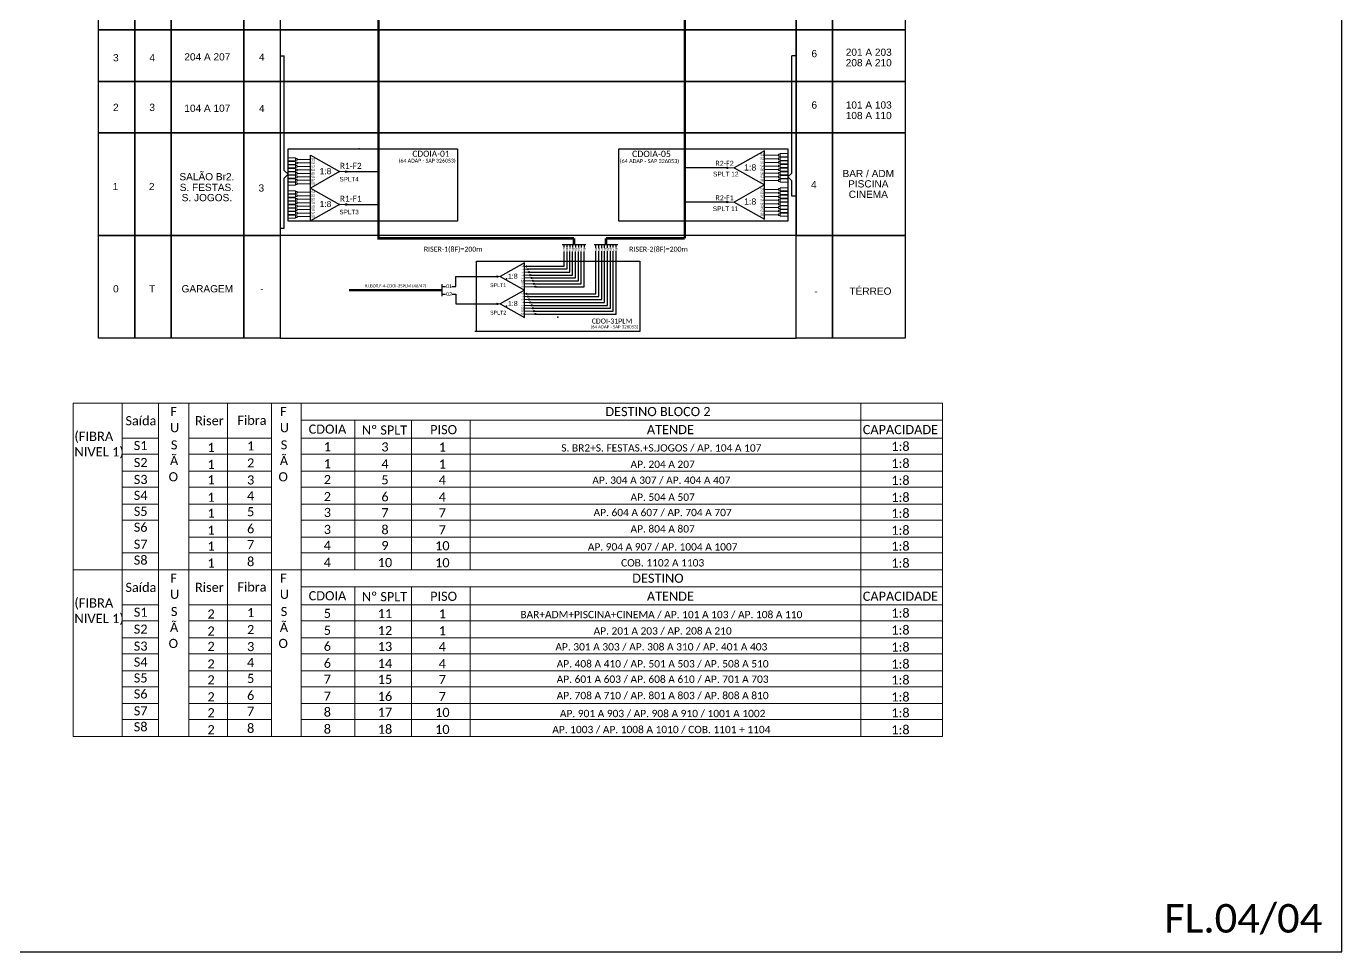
# Model space of a CAD drawing. Header units: inches. Extents: x 12732 to 16384, y 8731 to 9325.
# Drawn here: x 15964.7 to 16384, y 8730.9 to 9025.8 of the extents above; entities that cross this region are included whole.
import ezdxf
from ezdxf.enums import TextEntityAlignment as Align

# ---------------------------------------------------------------- set-up
doc = ezdxf.new("R2010")
doc.units = ezdxf.units.IN
doc.header["$MEASUREMENT"] = 0
doc.layers.add('(Notas)', color=7, linetype='Continuous', lineweight=0)
doc.styles.add('ARIAL', font='arial.ttf')
doc.styles.add('WMF-Calibri0', font='calibri.ttf')

# ---------------------------------------------------------------- blocks, each defined once
blk = doc.blocks.new('SPLITTER_')
blk.add_point((0, 0))
at = {"style": 'ARIAL', "flags": 4}
blk.add_attdef('SPLT', (0, -3.26), '', height=1.5, dxfattribs=at)
blk = doc.blocks.new('A$C415C251F')
at = {"color": 3}
blk.add_point((0, 0), dxfattribs=at)
blk = doc.blocks.new('LEG_CDOIA8_C-SPLT_ESQ')
at = {"color": 3, "extrusion": (0, 0, -1), "xscale": -1, "zscale": -1}
blk.add_blockref('A$C415C251F', (0, 0), dxfattribs=at)
at = {"color": 1, "style": 'WMF-Calibri0', "flags": 4}
blk.add_attdef('MODELO', text='', height=1.5, dxfattribs=at).set_placement((22.54, -4.54), align=Align.CENTER)
blk.add_attdef('CDO', (21.44, -2.61), '', height=2, dxfattribs=at)
at = {"style": 'ARIAL', "flags": 4}
blk.add_attdef('SPLITAGEM', text='', height=1.5, dxfattribs=at).set_placement((18.61, -12.59), align=Align.CENTER)
blk = doc.blocks.new('SPLT_1-8_SC-APC_ESQ')
at = {"color": 3, "lineweight": 0}
for points in [[(2.41, -3.02), (0, -3.02)], [(2.41, -4), (0, -4)], [(2.41, -4.17), (0, -4.17)], [(2.41, -3.02), (2.41, -4)], [(2.41, -4.17), (2.41, -5.16)], [(2.99, -3.51), (7.37, -3.51)], [(2.41, -5.16), (0, -5.16)], [(2.41, -5.32), (0, -5.32)], [(2.41, -6.31), (0, -6.31)], [(2.41, -6.48), (0, -6.48)], [(2.41, -7.46), (0, -7.46)], [(2.41, -7.63), (0, -7.63)], [(2.41, -8.62), (0, -8.62)], [(2.41, -5.32), (2.41, -6.31)], [(2.41, -6.48), (2.41, -7.46)], [(2.41, -7.63), (2.41, -8.62)], [(7.37, -4.66), (2.99, -4.66)], [(7.37, -5.82), (2.99, -5.82)], [(7.37, -6.97), (2.99, -6.97)], [(7.37, -8.12), (2.99, -8.12)], [(2.41, -8.78), (0, -8.78)], [(2.41, -9.77), (0, -9.77)], [(2.41, -9.94), (0, -9.94)], [(2.41, -10.92), (0, -10.92)], [(2.41, -11.09), (0, -11.09)], [(2.41, -12.08), (0, -12.08)], [(2.41, -8.78), (2.41, -9.77)], [(2.41, -9.94), (2.41, -10.92)], [(2.41, -11.09), (2.41, -12.08)], [(7.37, -9.28), (2.99, -9.28)], [(7.37, -10.43), (2.99, -10.43)], [(7.37, -11.58), (2.99, -11.58)]]:
    blk.add_lwpolyline(points, dxfattribs=at)
for points in [[(2.99, -3.22), (2.41, -3.22), (2.41, -3.8), (2.99, -3.8)], [(2.99, -4.38), (2.41, -4.38), (2.41, -4.95), (2.99, -4.95)], [(2.99, -5.53), (2.41, -5.53), (2.41, -6.1), (2.99, -6.1)], [(2.99, -6.68), (2.41, -6.68), (2.41, -7.26), (2.99, -7.26)], [(2.99, -7.84), (2.41, -7.84), (2.41, -8.41), (2.99, -8.41)], [(2.99, -8.99), (2.41, -8.99), (2.41, -9.56), (2.99, -9.56)], [(2.99, -10.14), (2.41, -10.14), (2.41, -10.72), (2.99, -10.72)], [(2.99, -11.3), (2.41, -11.3), (2.41, -11.87), (2.99, -11.87)]]:
    blk.add_lwpolyline(points, close=True, dxfattribs=at)
at = {"color": 1}
blk.add_lwpolyline([(7.37, -2.1), (17.04, -7.55), (7.37, -13), (7.37, -2.1)], dxfattribs=at)
at = {"color": 1, "lineweight": 0}
blk.add_lwpolyline([(17.04, -7.55), (19.26, -7.55)], dxfattribs=at)
at = {"color": 1, "style": 'ARIAL'}
for s, height, p in [('S2', 0.75, (7.56, -4.97)), ('S1', 0.75, (7.7, -3.78)), ('S5', 0.75, (7.55, -8.57)), ('S3', 0.75, (7.55, -6.18)), ('S4', 0.75, (7.55, -7.36)), ('1:8', 2, (10.45, -8.4)), ('S6', 0.75, (7.55, -9.69)), ('S7', 0.75, (7.55, -10.78)), ('S8', 0.75, (7.55, -11.9))]:
    blk.add_text(s, height=height, dxfattribs=at).set_placement(p)
blk = doc.blocks.new('SPLT_1-8_SC-APC')
at = {"color": 1}
blk.add_lwpolyline([(-7.37, -2.1), (-17.04, -7.55), (-7.37, -13), (-7.37, -2.1)], dxfattribs=at)
at = {"color": 3, "lineweight": 0}
for points in [[(-2.99, -3.51), (-7.37, -3.51)], [(-2.41, -3.02), (-2.41, -4)], [(-2.41, -3.02), (0, -3.02)], [(-2.41, -4), (0, -4)], [(-2.41, -4.17), (-2.41, -5.16)], [(-2.41, -4.17), (0, -4.17)], [(-7.37, -4.66), (-2.99, -4.66)], [(-7.37, -5.82), (-2.99, -5.82)], [(-7.37, -6.97), (-2.99, -6.97)], [(-7.37, -8.12), (-2.99, -8.12)], [(-2.41, -5.16), (0, -5.16)], [(-2.41, -5.32), (-2.41, -6.31)], [(-2.41, -5.32), (0, -5.32)], [(-2.41, -6.31), (0, -6.31)], [(-2.41, -6.48), (-2.41, -7.46)], [(-2.41, -6.48), (0, -6.48)], [(-2.41, -7.46), (0, -7.46)], [(-2.41, -7.63), (-2.41, -8.62)], [(-2.41, -7.63), (0, -7.63)], [(-7.37, -9.28), (-2.99, -9.28)], [(-7.37, -10.43), (-2.99, -10.43)], [(-7.37, -11.58), (-2.99, -11.58)], [(-2.41, -8.62), (0, -8.62)], [(-2.41, -8.78), (-2.41, -9.77)], [(-2.41, -8.78), (0, -8.78)], [(-2.41, -9.77), (0, -9.77)], [(-2.41, -9.94), (-2.41, -10.92)], [(-2.41, -9.94), (0, -9.94)], [(-2.41, -10.92), (0, -10.92)], [(-2.41, -11.09), (-2.41, -12.08)], [(-2.41, -11.09), (0, -11.09)], [(-2.41, -12.08), (0, -12.08)]]:
    blk.add_lwpolyline(points, dxfattribs=at)
for points in [[(-2.99, -3.22), (-2.41, -3.22), (-2.41, -3.8), (-2.99, -3.8)], [(-2.99, -4.38), (-2.41, -4.38), (-2.41, -4.95), (-2.99, -4.95)], [(-2.99, -5.53), (-2.41, -5.53), (-2.41, -6.1), (-2.99, -6.1)], [(-2.99, -6.68), (-2.41, -6.68), (-2.41, -7.26), (-2.99, -7.26)], [(-2.99, -7.84), (-2.41, -7.84), (-2.41, -8.41), (-2.99, -8.41)], [(-2.99, -8.99), (-2.41, -8.99), (-2.41, -9.56), (-2.99, -9.56)], [(-2.99, -10.14), (-2.41, -10.14), (-2.41, -10.72), (-2.99, -10.72)], [(-2.99, -11.3), (-2.41, -11.3), (-2.41, -11.87), (-2.99, -11.87)]]:
    blk.add_lwpolyline(points, close=True, dxfattribs=at)
at = {"color": 1, "lineweight": 0}
blk.add_lwpolyline([(-17.04, -7.55), (-19.26, -7.55)], dxfattribs=at)
at = {"color": 1, "style": 'ARIAL'}
for s, height, p in [('S1', 0.75, (-8.74, -3.78)), ('1:8', 2, (-13.91, -8.4)), ('S2', 0.75, (-8.74, -4.97)), ('S3', 0.75, (-8.74, -6.18)), ('S4', 0.75, (-8.74, -7.36)), ('S5', 0.75, (-8.74, -8.57)), ('S6', 0.75, (-8.74, -9.69)), ('S7', 0.75, (-8.74, -10.78)), ('S8', 0.75, (-8.74, -11.9))]:
    blk.add_text(s, height=height, dxfattribs=at).set_placement(p)

msp = doc.modelspace()

# ---------------------------------------------------------------- hatches: boundary and pattern name
h = msp.add_hatch(color=3)
h.dxf.hatch_style = 1
edge = h.paths.add_edge_path()
edge.add_arc((16066.69, 8979.45), 0.246, 0, 360)
h = msp.add_hatch(color=3)
h.dxf.hatch_style = 1
edge = h.paths.add_edge_path()
edge.add_arc((16188.17, 8980.66), 0.256, 0, 360)
h = msp.add_hatch(color=3)
h.dxf.hatch_style = 1
edge = h.paths.add_edge_path()
edge.add_arc((16066.69, 8968.99), 0.246, 0, 360)
h = msp.add_hatch(color=3)
h.dxf.hatch_style = 1
edge = h.paths.add_edge_path()
edge.add_arc((16188.17, 8969.76), 0.256, 0, 360)
h = msp.add_hatch(color=3)
h.dxf.hatch_style = 1
edge = h.paths.add_edge_path()
edge.add_arc((16124.18, 8949.25), 0.193, 0, 360)
h = msp.add_hatch(color=3)
h.dxf.hatch_style = 1
edge = h.paths.add_edge_path()
edge.add_arc((16124.58, 8948.33), 0.193, 0, 360)
h = msp.add_hatch(color=3)
h.dxf.hatch_style = 1
edge = h.paths.add_edge_path()
edge.add_arc((16124.98, 8947.4), 0.193, 0, 360)
h = msp.add_hatch(color=3)
h.dxf.hatch_style = 1
edge = h.paths.add_edge_path()
edge.add_arc((16114.86, 8946.02), 0.205, 0, 360)
h = msp.add_hatch(color=3)
h.dxf.hatch_style = 1
edge = h.paths.add_edge_path()
edge.add_arc((16125.38, 8946.48), 0.193, 0, 360)
h = msp.add_hatch(color=3)
h.dxf.hatch_style = 1
edge = h.paths.add_edge_path()
edge.add_arc((16125.78, 8945.56), 0.193, 0, 360)
h = msp.add_hatch(color=3)
h.dxf.hatch_style = 1
edge = h.paths.add_edge_path()
edge.add_arc((16126.18, 8944.64), 0.193, 0, 360)
h = msp.add_hatch(color=3)
h.dxf.hatch_style = 1
edge = h.paths.add_edge_path()
edge.add_arc((16126.58, 8943.71), 0.193, 0, 360)
h = msp.add_hatch(color=3)
h.dxf.hatch_style = 1
edge = h.paths.add_edge_path()
edge.add_arc((16124.18, 8940.53), 0.193, 0, 360)
h = msp.add_hatch(color=3)
h.dxf.hatch_style = 1
edge = h.paths.add_edge_path()
edge.add_arc((16124.58, 8939.61), 0.193, 0, 360)
h = msp.add_hatch(color=3)
h.dxf.hatch_style = 1
edge = h.paths.add_edge_path()
edge.add_arc((16126.98, 8942.79), 0.193, 0, 360)
h = msp.add_hatch(color=3)
h.dxf.hatch_style = 1
edge = h.paths.add_edge_path()
edge.add_arc((16114.86, 8937.3), 0.205, 0, 360)
h = msp.add_hatch(color=3)
h.dxf.hatch_style = 1
edge = h.paths.add_edge_path()
edge.add_arc((16124.98, 8938.69), 0.193, 0, 360)
h = msp.add_hatch(color=3)
h.dxf.hatch_style = 1
edge = h.paths.add_edge_path()
edge.add_arc((16125.38, 8937.76), 0.193, 0, 360)
h = msp.add_hatch(color=3)
h.dxf.hatch_style = 1
edge = h.paths.add_edge_path()
edge.add_arc((16125.78, 8936.84), 0.193, 0, 360)
h = msp.add_hatch(color=3)
h.dxf.hatch_style = 1
edge = h.paths.add_edge_path()
edge.add_arc((16126.18, 8935.92), 0.193, 0, 360)
h = msp.add_hatch(color=3)
h.dxf.hatch_style = 1
edge = h.paths.add_edge_path()
edge.add_arc((16126.58, 8935), 0.193, 0, 360)
h = msp.add_hatch(color=3)
h.dxf.hatch_style = 1
edge = h.paths.add_edge_path()
edge.add_arc((16126.98, 8934.07), 0.193, 0, 360)

# ---------------------------------------------------------------- linework, layer by layer
at = {"layer": '(Notas)', "lineweight": 0}
for p, q in [((15995.32, 8852.55), (15995.32, 8905.66)), ((16006.85, 8852.55), (16006.85, 8905.66)), ((16016.48, 8852.55), (16016.48, 8905.66)), ((16028.82, 8852.55), (16028.82, 8905.66)), ((16042.85, 8852.55), (16042.85, 8905.66)), ((16052.32, 8852.55), (16052.32, 8905.66)), ((16230.71, 8852.55), (16230.71, 8905.66)), ((16052.32, 8900.22), (16256.71, 8900.22)), ((16069.39, 8852.55), (16069.39, 8900.22)), ((16087.48, 8852.55), (16087.48, 8900.22)), ((16106.25, 8852.55), (16106.25, 8900.22)), ((15995.32, 8894.48), (16006.85, 8894.48)), ((16016.48, 8894.48), (16042.85, 8894.48)), ((16052.32, 8894.48), (16256.71, 8894.48)), ((15995.32, 8889.41), (16006.85, 8889.41)), ((16016.48, 8889.41), (16042.85, 8889.41)), ((16052.32, 8889.41), (16256.71, 8889.41)), ((15995.32, 8884), (16006.85, 8884)), ((16016.48, 8884), (16042.85, 8884)), ((16052.32, 8884), (16256.71, 8884)), ((15995.32, 8878.92), (16006.85, 8878.92)), ((16016.48, 8878.92), (16042.85, 8878.92)), ((16052.32, 8878.92), (16256.71, 8878.92)), ((15995.32, 8873.52), (16006.85, 8873.52)), ((16016.48, 8873.52), (16042.85, 8873.52)), ((16052.32, 8873.52), (16256.71, 8873.52)), ((15995.32, 8868.44), (16006.85, 8868.44)), ((16016.48, 8868.44), (16042.85, 8868.44)), ((16052.32, 8868.44), (16256.71, 8868.44)), ((16016.48, 8863.03), (16042.85, 8863.03)), ((16052.32, 8863.03), (16256.71, 8863.03)), ((15995.32, 8857.96), (16006.85, 8857.96)), ((16016.48, 8857.96), (16042.85, 8857.96)), ((16052.32, 8857.96), (16256.71, 8857.96)), ((15995.32, 8852.55), (16006.85, 8852.55)), ((15995.32, 8799.45), (15995.32, 8852.55)), ((16006.85, 8799.45), (16006.85, 8852.55)), ((16016.48, 8852.55), (16042.85, 8852.55)), ((16016.48, 8799.45), (16016.48, 8852.55)), ((16028.82, 8799.45), (16028.82, 8852.55)), ((16042.85, 8799.45), (16042.85, 8852.55)), ((16052.32, 8852.55), (16256.71, 8852.55)), ((16052.32, 8799.45), (16052.32, 8852.55)), ((16230.71, 8799.45), (16230.71, 8852.55)), ((16052.32, 8847.12), (16256.71, 8847.12)), ((16069.39, 8799.45), (16069.39, 8847.12)), ((16087.48, 8799.45), (16087.48, 8847.12)), ((16106.25, 8799.45), (16106.25, 8847.12)), ((15995.32, 8841.37), (16006.85, 8841.37)), ((16016.48, 8841.37), (16042.85, 8841.37)), ((16052.32, 8841.37), (16256.71, 8841.37)), ((15995.32, 8836.3), (16006.85, 8836.3)), ((16016.48, 8836.3), (16042.85, 8836.3)), ((16052.32, 8836.3), (16256.71, 8836.3)), ((15995.32, 8830.89), (16006.85, 8830.89)), ((16016.48, 8830.89), (16042.85, 8830.89)), ((16052.32, 8830.89), (16256.71, 8830.89)), ((15995.32, 8825.82), (16006.85, 8825.82)), ((16016.48, 8825.82), (16042.85, 8825.82)), ((16052.32, 8825.82), (16256.71, 8825.82)), ((15995.32, 8820.41), (16006.85, 8820.41)), ((16016.48, 8820.41), (16042.85, 8820.41)), ((16052.32, 8820.41), (16256.71, 8820.41)), ((15995.32, 8815.34), (16006.85, 8815.34)), ((16016.48, 8815.34), (16042.85, 8815.34)), ((16052.32, 8815.34), (16256.71, 8815.34)), ((15995.32, 8809.93), (16006.85, 8809.93)), ((16016.48, 8809.93), (16042.85, 8809.93)), ((16052.32, 8809.93), (16256.71, 8809.93)), ((15995.32, 8804.86), (16006.85, 8804.86)), ((16016.48, 8804.86), (16042.85, 8804.86)), ((16052.32, 8804.86), (16256.71, 8804.86)), ((15995.32, 8799.45), (16006.85, 8799.45)), ((16016.48, 8799.45), (16042.85, 8799.45)), ((16052.32, 8799.45), (16256.71, 8799.45))]:
    msp.add_line(p, q, dxfattribs=at)
for points in [[(15979.68, 8905.66), (16256.71, 8905.66), (16256.71, 8852.55), (15979.68, 8852.55)], [(15979.68, 8852.55), (16256.71, 8852.55), (16256.71, 8799.45), (15979.68, 8799.45)]]:
    msp.add_lwpolyline(points, close=True, dxfattribs=at)
at = {"color": 1}
for p, q in [((16108.21, 8950.87), (16160.34, 8950.87)), ((16108.21, 8928.52), (16108.21, 8950.87)), ((16160.34, 8950.87), (16160.34, 8928.52)), ((16160.34, 8928.52), (16107.67, 8928.52))]:
    msp.add_line(p, q, dxfattribs=at)
msp.add_lwpolyline([(15545.44, 8730.9), (16384.01, 8730.9), (16384.01, 9324.9), (15545.44, 9324.9), (15545.44, 8730.9)])
at = {"color": 5, "const_width": 0.8}
for points in [[(16077.01, 9175.92), (16077.01, 8968.99), (16077.01, 8958.19), (16139.3, 8958.19)], [(16139.3, 8956.18), (16139.3, 8958.19)]]:
    msp.add_lwpolyline(points, dxfattribs=at)
at = {"color": 6, "const_width": 0.8}
for points in [[(16174.63, 9177.12), (16174.63, 8958.19)], [(16149.51, 8956.18), (16149.51, 8958.19)], [(16149.51, 8958.19), (16174.63, 8958.19)]]:
    msp.add_lwpolyline(points, dxfattribs=at)
for points in [[(15987.76, 9057.32), (15999.33, 9057.32), (15999.33, 9024.58), (15987.76, 9024.58)], [(15999.33, 9057.32), (16010.9, 9057.32), (16010.9, 9024.58), (15999.33, 9024.58)], [(16010.9, 9057.32), (16210.16, 9057.32), (16210.16, 9024.58), (16010.9, 9024.58)], [(16010.9, 9057.32), (16034.05, 9057.32), (16034.05, 9024.58), (16010.9, 9024.58)], [(16034.05, 9057.32), (16045.62, 9057.32), (16045.62, 9024.58), (16034.05, 9024.58)], [(16210.16, 9057.32), (16221.73, 9057.32), (16221.73, 9024.58), (16210.16, 9024.58)], [(16221.73, 9057.32), (16244.88, 9057.32), (16244.88, 9024.58), (16221.73, 9024.58)], [(15987.76, 9024.58), (15999.33, 9024.58), (15999.33, 9008.21), (15987.76, 9008.21)], [(15999.33, 9024.58), (16010.9, 9024.58), (16010.9, 9008.21), (15999.33, 9008.21)], [(16010.9, 9024.58), (16210.16, 9024.58), (16210.16, 9008.21), (16010.9, 9008.21)], [(16010.9, 9024.58), (16034.05, 9024.58), (16034.05, 9008.21), (16010.9, 9008.21)], [(16034.05, 9024.58), (16045.62, 9024.58), (16045.62, 9008.21), (16034.05, 9008.21)], [(16210.16, 9024.58), (16221.73, 9024.58), (16221.73, 9008.21), (16210.16, 9008.21)], [(16221.73, 9024.58), (16244.88, 9024.58), (16244.88, 9008.21), (16221.73, 9008.21)], [(15987.76, 9008.21), (15999.33, 9008.21), (15999.33, 8991.83), (15987.76, 8991.83)], [(15999.33, 9008.21), (16010.9, 9008.21), (16010.9, 8991.83), (15999.33, 8991.83)], [(16010.9, 9008.21), (16210.16, 9008.21), (16210.16, 8991.83), (16010.9, 8991.83)], [(16010.9, 9008.21), (16034.05, 9008.21), (16034.05, 8991.83), (16010.9, 8991.83)], [(16034.05, 9008.21), (16045.62, 9008.21), (16045.62, 8991.83), (16034.05, 8991.83)], [(16210.16, 9008.21), (16221.73, 9008.21), (16221.73, 8991.83), (16210.16, 8991.83)], [(16221.73, 9008.21), (16244.88, 9008.21), (16244.88, 8991.83), (16221.73, 8991.83)], [(15987.76, 8991.83), (15999.33, 8991.83), (15999.33, 8959.09), (15987.76, 8959.09)], [(15999.33, 8991.83), (16010.9, 8991.83), (16010.9, 8959.09), (15999.33, 8959.09)], [(16010.9, 8991.83), (16210.13, 8991.83), (16210.13, 8959.09), (16010.9, 8959.09)], [(16010.9, 8991.83), (16034.05, 8991.83), (16034.05, 8959.09), (16010.9, 8959.09)], [(16034.05, 8991.83), (16045.62, 8991.83), (16045.62, 8959.09), (16034.05, 8959.09)], [(16210.16, 8991.83), (16221.73, 8991.83), (16221.73, 8959.09), (16210.16, 8959.09)], [(16221.73, 8991.83), (16244.88, 8991.83), (16244.88, 8959.09), (16221.73, 8959.09)], [(15987.76, 8959.09), (15999.33, 8959.09), (15999.33, 8926.35), (15987.76, 8926.35)], [(15999.33, 8959.09), (16010.9, 8959.09), (16010.9, 8926.35), (15999.33, 8926.35)], [(16010.9, 8959.09), (16034.05, 8959.09), (16034.05, 8926.35), (16010.9, 8926.35)], [(16034.05, 8959.09), (16045.62, 8959.09), (16045.62, 8926.35), (16034.05, 8926.35)], [(16210.13, 8959.09), (16045.62, 8959.09), (16045.62, 8926.35), (16210.13, 8926.35)], [(16210.16, 8959.09), (16221.73, 8959.09), (16221.73, 8926.35), (16210.16, 8926.35)], [(16221.73, 8959.09), (16244.88, 8959.09), (16244.88, 8926.35), (16221.73, 8926.35)]]:
    msp.add_lwpolyline(points, close=True)
at = {"color": 3}
for points in [[(16045.62, 9016.39), (16046.94, 9016.39)], [(16045.62, 8961.44), (16046.94, 8961.44), (16046.94, 8977.39), (16048.2, 8978.6), (16046.94, 8979.8), (16046.94, 9016.39)], [(16208.77, 8979.01), (16208.77, 9016.39)], [(16210.16, 9016.39), (16208.77, 9016.39)], [(16208.77, 8976.48), (16207.45, 8977.74), (16208.77, 8979.01)], [(16210.09, 8971.63), (16208.77, 8971.63), (16208.77, 8976.48)], [(16101.61, 8946.02), (16114.86, 8946.02), (16114.86, 8946.02)], [(16101.61, 8942.9), (16101.61, 8946.02)], [(16097.28, 8942.9), (16098.31, 8942.9)], [(16100.41, 8942.9), (16101.61, 8942.9)]]:
    msp.add_lwpolyline(points, dxfattribs=at)
at = {"color": 1}
for points in [[(16048.2, 8986.7), (16102.14, 8986.7), (16102.14, 8963.69), (16048.2, 8963.69)], [(16153.55, 8986.7), (16207.49, 8986.7), (16207.49, 8963.69), (16153.55, 8963.69)]]:
    msp.add_lwpolyline(points, close=True, dxfattribs=at)
at = {"color": 5}
for points in [[(16066.69, 8979.45), (16077.01, 8979.45)], [(16066.69, 8968.99), (16077.01, 8968.99)], [(16135.49, 8956.18), (16143.12, 8956.18)], [(16136.08, 8956.18), (16136.08, 8955.3)], [(16137.01, 8956.18), (16137.01, 8955.3)], [(16137.93, 8956.18), (16137.93, 8955.3)], [(16138.86, 8956.18), (16138.86, 8955.3)], [(16139.78, 8956.18), (16139.78, 8955.3)], [(16140.71, 8956.18), (16140.71, 8955.3)], [(16141.63, 8956.18), (16141.63, 8955.3)], [(16142.56, 8956.18), (16142.56, 8955.3)], [(16136.08, 8954), (16136.08, 8949.25), (16124.18, 8949.25)], [(16137.01, 8954), (16137.01, 8948.33), (16124.58, 8948.33)], [(16124.98, 8947.4), (16137.93, 8947.4), (16137.93, 8954)], [(16125.38, 8946.48), (16138.86, 8946.48), (16138.86, 8954)], [(16125.78, 8945.56), (16139.78, 8945.56), (16139.78, 8954)], [(16126.18, 8944.64), (16140.71, 8944.64), (16140.71, 8954)], [(16126.58, 8943.71), (16141.63, 8943.71), (16141.63, 8954)], [(16126.98, 8942.79), (16142.56, 8942.79), (16142.56, 8954)]]:
    msp.add_lwpolyline(points, dxfattribs=at)
at = {"color": 6}
for points in [[(16188.17, 8980.66), (16174.63, 8980.66)], [(16188.17, 8969.76), (16174.63, 8969.76)], [(16145.69, 8956.18), (16153.32, 8956.18)], [(16146.29, 8955.17), (16146.29, 8956.18)], [(16147.22, 8955.17), (16147.22, 8956.18)], [(16148.14, 8955.17), (16148.14, 8956.18)], [(16149.07, 8955.17), (16149.07, 8956.18)], [(16149.99, 8955.17), (16149.99, 8956.18)], [(16150.92, 8955.28), (16150.92, 8956.18)], [(16151.84, 8955.28), (16151.84, 8956.18)], [(16152.77, 8955.28), (16152.77, 8956.18)], [(16124.18, 8940.53), (16146.29, 8940.53), (16146.29, 8954.12)], [(16124.58, 8939.61), (16147.22, 8939.61), (16147.22, 8954.12)], [(16124.98, 8938.69), (16148.14, 8938.69), (16148.14, 8954.12)], [(16125.38, 8937.76), (16149.07, 8937.76), (16149.07, 8954.12)], [(16125.78, 8936.84), (16149.99, 8936.84), (16149.99, 8954.12)], [(16126.18, 8935.92), (16150.92, 8935.92), (16150.92, 8954.12)], [(16126.58, 8935), (16151.84, 8935), (16151.84, 8954.12)], [(16126.98, 8934.07), (16152.77, 8934.07), (16152.77, 8954.12)]]:
    msp.add_lwpolyline(points, dxfattribs=at)
at = {"color": 1}
for points in [[(16123.48, 8950.38), (16115.75, 8946.02), (16123.48, 8941.66), (16123.48, 8950.38)], [(16097.28, 8939.77), (16097.28, 8943.55)], [(16123.48, 8941.66), (16115.75, 8937.3), (16123.48, 8932.94), (16123.48, 8941.66)]]:
    msp.add_lwpolyline(points, dxfattribs=at)
at = {"color": 7, "lineweight": 0}
for points in [[(16124.18, 8949.25), (16123.48, 8949.25)], [(16123.48, 8948.33), (16124.58, 8948.33)], [(16123.48, 8947.4), (16124.98, 8947.4)], [(16123.48, 8946.48), (16125.38, 8946.48)], [(16123.48, 8945.56), (16125.78, 8945.56)], [(16123.48, 8944.64), (16126.18, 8944.64)], [(16123.48, 8943.71), (16126.58, 8943.71)], [(16123.48, 8942.79), (16126.98, 8942.79)], [(16124.18, 8940.53), (16123.48, 8940.53)], [(16123.48, 8939.61), (16124.58, 8939.61)], [(16123.48, 8938.69), (16124.98, 8938.69)], [(16123.48, 8937.76), (16125.38, 8937.76)], [(16123.48, 8936.84), (16125.78, 8936.84)], [(16123.48, 8935.92), (16126.18, 8935.92)], [(16123.48, 8935), (16126.58, 8935)], [(16123.48, 8934.07), (16126.98, 8934.07)]]:
    msp.add_lwpolyline(points, dxfattribs=at)
at = {"color": 1, "lineweight": 0}
msp.add_lwpolyline([(16115.75, 8946.02), (16113.97, 8946.02)], dxfattribs=at)
at = {"color": 1, "const_width": 0.8}
msp.add_lwpolyline([(16067.57, 8941.66), (16097.28, 8941.66)], dxfattribs=at)
at = {"color": 2}
for points in [[(16097.28, 8940.41), (16098.31, 8940.41)], [(16100.41, 8940.41), (16101.61, 8940.41)], [(16101.61, 8940.41), (16101.61, 8937.3)], [(16101.61, 8937.3), (16114.86, 8937.3), (16114.86, 8937.3)]]:
    msp.add_lwpolyline(points, dxfattribs=at)
at = {"color": 2, "lineweight": 0}
msp.add_lwpolyline([(16115.75, 8937.3), (16113.97, 8937.3)], dxfattribs=at)
at = {"color": 3}
for centre, radius in [((16066.69, 8979.45), 0.246), ((16188.17, 8980.66), 0.256), ((16066.69, 8968.99), 0.246), ((16188.17, 8969.76), 0.256), ((16124.18, 8949.25), 0.193), ((16124.58, 8948.33), 0.193), ((16124.98, 8947.4), 0.193), ((16114.86, 8946.02), 0.205), ((16125.38, 8946.48), 0.193), ((16125.78, 8945.56), 0.193), ((16126.18, 8944.64), 0.193), ((16126.58, 8943.71), 0.193), ((16124.18, 8940.53), 0.193), ((16124.58, 8939.61), 0.193), ((16126.98, 8942.79), 0.193), ((16114.86, 8937.3), 0.205), ((16124.98, 8938.69), 0.193), ((16125.38, 8937.76), 0.193), ((16125.78, 8936.84), 0.193), ((16126.18, 8935.92), 0.193), ((16126.58, 8935), 0.193), ((16126.98, 8934.07), 0.193)]:
    msp.add_circle(centre, radius, dxfattribs=at)

# ---------------------------------------------------------------- block references
ref = msp.add_blockref('LEG_CDOIA8_C-SPLT_ESQ', (16070.86, 8986.7), dxfattribs=dict(at, xscale=0.9599999999991269, yscale=0.9599999999991269, zscale=0.9600000000002182))
ref.add_attrib('CDO', 'CDOIA-01', (16087.78, 8984.19), dxfattribs={"color": 1, "height": 1.92, "style": 'WMF-Calibri0'})
ref.add_attrib('MODELO', '(64 ADAP - SAP 326053)', dxfattribs={"color": 1, "height": 1.2, "style": 'WMF-Calibri0'}).set_placement((16092.5, 8982.34), align=Align.CENTER)
for p in [(16207.43, 8988.21), (16207.43, 8977.31)]:
    msp.add_blockref('SPLT_1-8_SC-APC', p, dxfattribs=at)
at = {"xscale": 0.9599999999991269, "yscale": 0.9599999999991269, "zscale": 0.9600000000002182}
for p in [(16048.2, 8986.7), (16048.2, 8976.24)]:
    msp.add_blockref('SPLT_1-8_SC-APC_ESQ', p, dxfattribs=at)
ref = msp.add_blockref('SPLITTER_', (16064.55, 8979.45), dxfattribs=dict(xscale=0.9599999999991269, yscale=0.9599999999991269, zscale=0.9600000000002182))
ref.add_attrib('SPLT', 'SPLT4', (16064.55, 8976.32), dxfattribs={"height": 1.44, "style": 'ARIAL'})
ref = msp.add_blockref('SPLITTER_', (16064.55, 8968.99), dxfattribs=dict(xscale=0.9599999999991269, yscale=0.9599999999991269, zscale=0.9600000000002182))
ref.add_attrib('SPLT', 'SPLT3', (16064.55, 8965.86), dxfattribs={"height": 1.44, "style": 'ARIAL'})
ref = msp.add_blockref('SPLITTER_', (16117.79, 8945.25), dxfattribs=dict(xscale=-0.7999999999992724, yscale=0.7999999999992724, zscale=0.8))
ref.add_attrib('SPLT', 'SPLT1', (16112.57, 8942.64), dxfattribs={"height": 1.2, "style": 'ARIAL'})
ref = msp.add_blockref('SPLITTER_', (16117.79, 8936.53), dxfattribs=dict(xscale=-0.7999999999992724, yscale=0.7999999999992724, zscale=0.8))
ref.add_attrib('SPLT', 'SPLT2', (16112.57, 8933.92), dxfattribs={"height": 1.2, "style": 'ARIAL'})
at = {"color": 3}
ref = msp.add_blockref('LEG_CDOIA8_C-SPLT_ESQ', (16134.12, 8933.13), dxfattribs=dict(at, xscale=0.7999999999992724, yscale=0.7999999999992724, zscale=0.8000000000001819))
ref.add_attrib('CDO', 'CDOI-31PLM', (16144.97, 8931.04), dxfattribs={"color": 1, "height": 1.6, "style": 'WMF-Calibri0'})
ref.add_attrib('MODELO', '(64 ADAP - SAP 326053)', dxfattribs={"color": 1, "height": 1, "style": 'WMF-Calibri0'}).set_placement((16152.15, 8929.5), align=Align.CENTER)

# ---------------------------------------------------------------- texts
at = {"style": 'ARIAL'}
for s, height, p in [('3', 2.3, (15993.27, 9015.75)), ('4', 2.3, (16004.84, 9015.75)), ('204 A 207', 2.3, (16022.42, 9016.02)), ('4', 2.3, (16039.78, 9015.94)), ('6', 2.3, (16215.89, 9017.05)), ('201 A 203', 2.3, (16233.25, 9017.5)), ('208 A 210', 2.3, (16233.25, 9014.15)), ('2', 2.3, (15993.27, 8999.93)), ('3', 2.3, (16004.84, 8999.93)), ('104 A 107', 2.3, (16022.42, 8999.65)), ('4', 2.3, (16039.78, 8999.57)), ('6', 2.3, (16215.89, 9000.68)), ('101 A 103', 2.3, (16233.25, 9000.68)), ('108 A 110', 2.3, (16233.25, 8997.33)), ('SALÃO Br2.', 2.3, (16022.29, 8977.84)), ('BAR / ADM', 2.3, (16233.11, 8978.84)), ('1', 2.3, (15993.14, 8974.7)), ('2', 2.3, (16004.71, 8974.7)), ('S. FESTAS.', 2.3, (16022.29, 8974.44)), ('3', 2.3, (16039.65, 8974.24)), ('4', 2.3, (16215.75, 8975.31)), ('PISCINA', 2.3, (16233.11, 8975.56)), ('CINEMA', 2.3, (16233.11, 8972.22)), ('S. JOGOS.', 2.3, (16022.29, 8971.17)), ('0', 2.3, (15993.27, 8942.12)), ('GARAGEM', 2.3, (16022.42, 8942.14)), ('01', 1.2, (16099.48, 8942.93)), ('T', 2.3, (16004.84, 8942.12)), ('-', 2.3, (16039.78, 8942.12)), ('02', 1.2, (16099.48, 8940.44)), ('-', 2.3, (16216.44, 8941.37)), ('TÉRREO', 2.3, (16233.8, 8941.37))]:
    msp.add_text(s, height=height, dxfattribs=at).set_placement(p, align=Align.MIDDLE_CENTER)
at = {"color": 1}
for s, height, style, p in [('CDOIA-05', 2, 'WMF-Calibri0', (16157.82, 8984.1)), ('S1', 0.6, 'ARIAL', (16122.39, 8949.03)), ('S2', 0.6, 'ARIAL', (16122.39, 8948.08)), ('S3', 0.6, 'ARIAL', (16122.39, 8947.12)), ('RJ.BOT.F-4-CDOI-35PLM (46/47) ', 0.96, 'WMF-Calibri0', (16072.66, 8942.57)), ('1:8', 1.6, 'ARIAL', (16118.25, 8945.34)), ('S4', 0.6, 'ARIAL', (16122.39, 8946.17)), ('S5', 0.6, 'ARIAL', (16122.39, 8945.2)), ('S6', 0.6, 'ARIAL', (16122.39, 8944.31)), ('S7', 0.6, 'ARIAL', (16122.39, 8943.43)), ('S8', 0.6, 'ARIAL', (16122.39, 8942.54)), ('S1', 0.6, 'ARIAL', (16122.39, 8940.32)), ('S2', 0.6, 'ARIAL', (16122.39, 8939.37)), ('1:8', 1.6, 'ARIAL', (16118.25, 8936.62)), ('S3', 0.6, 'ARIAL', (16122.39, 8938.4)), ('S4', 0.6, 'ARIAL', (16122.39, 8937.46)), ('S5', 0.6, 'ARIAL', (16122.39, 8936.49)), ('S6', 0.6, 'ARIAL', (16122.39, 8935.59)), ('S7', 0.6, 'ARIAL', (16122.39, 8934.71)), ('S8', 0.6, 'ARIAL', (16122.39, 8933.82))]:
    msp.add_text(s, height=height, dxfattribs=dict(at, style=style)).set_placement(p)
at = {"color": 5, "style": 'WMF-Calibri0'}
for s, height, p in [('R1-F2', 1.92, (16064.67, 8980.34)), ('R1-F1', 1.92, (16064.67, 8969.88)), ('RISER-1(8F)=200m', 1.6, (16091.46, 8953.94))]:
    msp.add_text(s, height=height, dxfattribs=at).set_placement(p)
at = {"color": 1, "style": 'WMF-Calibri0'}
msp.add_text('(64 ADAP - SAP 326053)', height=1.25, dxfattribs=at).set_placement((16163.33, 8982.18), align=Align.CENTER)
at = {"color": 6, "style": 'WMF-Calibri0'}
for s, p in [('R2-F2', (16184.4, 8981.3)), ('R2-F1', (16184.41, 8970.31)), ('RISER-2(8F)=200m', (16156.9, 8953.94))]:
    msp.add_text(s, height=1.6, dxfattribs=at).set_placement(p)
at = {"style": 'ARIAL'}
for s, p in [('SPLT 12', (16187.68, 8977.92)), ('SPLT 11', (16187.62, 8966.88))]:
    msp.add_text(s, height=1.5, dxfattribs=at).set_placement(p, align=Align.CENTER)
for s, p in [('01', (16136.08, 8954.71)), ('02', (16137.06, 8954.71)), ('03', (16137.98, 8954.71)), ('04', (16138.91, 8954.71)), ('05', (16139.84, 8954.71)), ('06', (16140.76, 8954.71)), ('07', (16141.69, 8954.71)), ('08', (16142.61, 8954.71)), ('01', (16146.29, 8954.71)), ('02', (16147.27, 8954.71)), ('03', (16148.19, 8954.71)), ('04', (16149.12, 8954.71)), ('05', (16150.04, 8954.71)), ('06', (16150.97, 8954.71)), ('07', (16151.9, 8954.71)), ('08', (16152.82, 8954.71))]:
    msp.add_text(s, height=0.6, rotation=90, dxfattribs=at).set_placement(p, align=Align.MIDDLE_CENTER)
at = {"color": 7, "linetype": 'Continuous', "lineweight": 0, "style": 'WMF-Calibri0'}
for s, height, p in [('Saída', 2.911, (16001.25, 8900.09)), ('F', 2.91, (16011.67, 8903.03)), ('Riser', 2.911, (16023.08, 8900.09)), ('Fibra', 2.911, (16036.66, 8900.22)), ('F', 2.91, (16046.68, 8903.03)), ('DESTINO BLOCO 2 ', 2.9106, (16166.57, 8903)), ('U', 2.91, (16012, 8897.87)), ('U', 2.91, (16047.01, 8897.87)), ('CDOIA', 2.911, (16060.72, 8897.41)), ('Nº SPLT', 2.911, (16078.92, 8897.12)), ('PISO', 2.911, (16097.74, 8897.24)), ('ATENDE', 2.911, (16170.03, 8897.25)), ('CAPACIDADE', 2.911, (16243.35, 8897.25)), ('S1', 2.911, (16001.17, 8892.19)), ('S', 2.91, (16011.85, 8892.39)), ('1', 2.91, (16023.62, 8891.59)), ('1', 2.91, (16036.24, 8892.06)), ('S', 2.91, (16046.86, 8892.39)), ('1', 2.91, (16060.69, 8891.81)), ('3', 2.91, (16079.05, 8891.74)), ('1', 2.91, (16097.34, 8891.68)), ('1:8', 2.911, (16243.35, 8891.92)), ('Ã', 2.91, (16011.84, 8887.38)), ('Ã', 2.91, (16046.85, 8887.38)), ('S. BR2+S. FESTAS.+S.JOGOS / AP. 104 A 107 ', 2.3284, (16167.56, 8891.42)), ('S2', 2.911, (16001.17, 8886.77)), ('1', 2.91, (16023.62, 8886.18)), ('2', 2.91, (16036.24, 8886.64)), ('1', 2.91, (16060.69, 8886.4)), ('4', 2.91, (16079.05, 8886.33)), ('1', 2.91, (16097.34, 8886.27)), ('AP. 204 A 207', 2.3284, (16167.56, 8886.21)), ('1:8', 2.911, (16243.35, 8886.51)), ('S3', 2.911, (16001.17, 8881.36)), ('O', 2.91, (16011.59, 8882.22)), ('1', 2.91, (16023.62, 8881.29)), ('3', 2.91, (16036.24, 8881.23)), ('O', 2.91, (16046.6, 8882.22)), ('2', 2.91, (16060.69, 8881.33)), ('5', 2.91, (16079.05, 8881.26)), ('4', 2.91, (16097.34, 8881.2)), ('AP. 304 A 307 / AP. 404 A 407 ', 2.3284, (16167.56, 8881.14)), ('1:8', 2.911, (16243.35, 8881.09)), ('S4', 2.911, (16001.17, 8876.29)), ('1', 2.91, (16023.62, 8875.7)), ('4', 2.91, (16036.24, 8876.16)), ('2', 2.91, (16060.69, 8875.92)), ('6', 2.91, (16079.05, 8875.85)), ('4', 2.91, (16097.34, 8875.79)), ('AP. 504 A 507', 2.3284, (16167.56, 8875.73)), ('1:8', 2.911, (16243.35, 8875.68)), ('S5', 2.911, (16001.17, 8871.22)), ('1', 2.91, (16023.62, 8870.63)), ('5', 2.91, (16036.24, 8871.09)), ('3', 2.91, (16060.69, 8870.85)), ('7', 2.91, (16079.05, 8870.78)), ('7', 2.91, (16097.34, 8870.72)), ('AP. 604 A 607 / AP. 704 A 707', 2.3284, (16167.56, 8870.84)), ('1:8', 2.911, (16243.35, 8870.61)), ('S6', 2.911, (16001.17, 8866.15)), ('1', 2.91, (16023.62, 8865.22)), ('6', 2.91, (16036.24, 8865.68)), ('3', 2.91, (16060.69, 8865.44)), ('8', 2.91, (16079.05, 8865.37)), ('7', 2.91, (16097.34, 8865.31)), ('AP. 804 A 807', 2.3284, (16167.56, 8865.63)), ('1:8', 2.911, (16243.35, 8865.2)), ('S7', 2.911, (16001.17, 8860.74)), ('1', 2.91, (16023.62, 8860.14)), ('7', 2.91, (16036.24, 8860.61)), ('4', 2.91, (16060.69, 8860.37)), ('9', 2.91, (16079.05, 8860.3)), ('10', 2.911, (16097.34, 8860.24)), ('AP. 904 A 907 / AP. 1004 A 1007', 2.3284, (16167.56, 8859.89)), ('1:8', 2.911, (16243.35, 8860.13)), ('S8', 2.911, (16001.17, 8855.67)), ('1', 2.91, (16023.62, 8854.73)), ('8', 2.91, (16036.24, 8855.2)), ('4', 2.91, (16060.69, 8854.96)), ('10', 2.911, (16079.05, 8854.89)), ('10', 2.911, (16097.34, 8854.83)), ('COB. 1102 A 1103', 2.3284, (16167.56, 8854.8)), ('1:8', 2.911, (16243.35, 8854.72)), ('F', 2.91, (16011.67, 8849.92)), ('F', 2.91, (16046.68, 8849.92)), ('DESTINO ', 2.911, (16166.57, 8849.9)), ('Saída', 2.911, (16001.25, 8846.98)), ('Riser', 2.911, (16023.08, 8846.99)), ('Fibra', 2.911, (16036.66, 8847.11)), ('U', 2.91, (16012, 8844.77)), ('U', 2.91, (16047.01, 8844.77)), ('CDOIA', 2.911, (16060.72, 8844.31)), ('Nº SPLT', 2.911, (16078.92, 8844.02)), ('PISO', 2.911, (16097.74, 8844.14)), ('ATENDE', 2.911, (16170.03, 8844.15)), ('CAPACIDADE', 2.911, (16243.35, 8844.15)), ('S1', 2.911, (16001.17, 8839.08)), ('S', 2.91, (16011.85, 8839.29)), ('2', 2.91, (16023.62, 8838.49)), ('1', 2.91, (16036.24, 8838.95)), ('S', 2.91, (16046.86, 8839.29)), ('5', 2.91, (16060.69, 8838.71)), ('11', 2.911, (16079.05, 8838.64)), ('1', 2.91, (16097.34, 8838.57)), ('BAR+ADM+PISCINA+CINEMA / AP. 101 A 103 / AP. 108 A 110 ', 2.3284, (16167.56, 8838.32)), ('1:8', 2.911, (16243.35, 8838.82)), ('S2', 2.911, (16001.17, 8833.67)), ('Ã', 2.91, (16011.84, 8834.27)), ('2', 2.91, (16023.62, 8833.07)), ('2', 2.91, (16036.24, 8833.54)), ('Ã', 2.91, (16046.85, 8834.27)), ('5', 2.91, (16060.69, 8833.3)), ('12', 2.911, (16079.05, 8833.23)), ('1', 2.91, (16097.34, 8833.16)), ('AP. 201 A 203 / AP. 208 A 210', 2.3284, (16167.56, 8833.11)), ('1:8', 2.911, (16243.35, 8833.41)), ('O', 2.91, (16011.59, 8829.12)), ('O', 2.91, (16046.6, 8829.12)), ('S3', 2.911, (16001.17, 8828.26)), ('2', 2.91, (16023.62, 8828.18)), ('3', 2.91, (16036.24, 8828.13)), ('6', 2.91, (16060.69, 8828.22)), ('13', 2.911, (16079.05, 8828.16)), ('4', 2.91, (16097.34, 8828.09)), ('AP. 301 A 303 / AP. 308 A 310 / AP. 401 A 403 ', 2.3284, (16167.56, 8828.04)), ('1:8', 2.911, (16243.35, 8827.98)), ('S4', 2.911, (16001.17, 8823.19)), ('2', 2.91, (16023.62, 8822.59)), ('4', 2.91, (16036.24, 8823.05)), ('6', 2.91, (16060.69, 8822.82)), ('14', 2.911, (16079.05, 8822.75)), ('4', 2.91, (16097.34, 8822.68)), ('AP. 408 A 410 / AP. 501 A 503 / AP. 508 A 510', 2.3284, (16167.56, 8822.63)), ('1:8', 2.911, (16243.35, 8822.58)), ('S5', 2.911, (16001.17, 8818.12)), ('2', 2.91, (16023.62, 8817.52)), ('5', 2.91, (16036.24, 8817.98)), ('7', 2.91, (16060.69, 8817.74)), ('15', 2.911, (16079.05, 8817.68)), ('7', 2.91, (16097.34, 8817.61)), ('AP. 601 A 603 / AP. 608 A 610 / AP. 701 A 703', 2.3284, (16167.56, 8817.73)), ('1:8', 2.911, (16243.35, 8817.5)), ('S6', 2.911, (16001.17, 8813.04)), ('2', 2.91, (16023.62, 8812.11)), ('6', 2.91, (16036.24, 8812.57)), ('7', 2.91, (16060.69, 8812.33)), ('16', 2.911, (16079.05, 8812.27)), ('7', 2.91, (16097.34, 8812.2)), ('AP. 708 A 710 / AP. 801 A 803 / AP. 808 A 810', 2.3284, (16167.56, 8812.52)), ('1:8', 2.911, (16243.35, 8812.09)), ('S7', 2.911, (16001.17, 8807.63)), ('2', 2.91, (16023.62, 8807.04)), ('7', 2.91, (16036.24, 8807.5)), ('8', 2.91, (16060.69, 8807.26)), ('17', 2.911, (16079.05, 8807.2)), ('10', 2.911, (16097.34, 8807.13)), ('AP. 901 A 903 / AP. 908 A 910 / 1001 A 1002', 2.3284, (16167.56, 8806.79)), ('1:8', 2.911, (16243.35, 8807.02)), ('S8', 2.911, (16001.17, 8802.56)), ('2', 2.91, (16023.62, 8801.63)), ('8', 2.91, (16036.24, 8802.09)), ('8', 2.91, (16060.69, 8801.85)), ('18', 2.911, (16079.05, 8801.79)), ('10', 2.911, (16097.34, 8801.72)), ('AP. 1003 / AP. 1008 A 1010 / COB. 1101 + 1104 ', 2.3284, (16167.56, 8801.69)), ('1:8', 2.911, (16243.35, 8801.61))]:
    msp.add_text(s, height=height, dxfattribs=at).set_placement(p, align=Align.MIDDLE_CENTER)
at = {"color": 7, "linetype": 'Continuous', "style": 'WMF-Calibri0'}
msp.add_text('FL.04/04', height=9.118, dxfattribs=at).set_placement((16327.42, 8736.97))
at = {"color": 7, "char_height": 2.9659, "width": 16.8313, "attachment_point": 1, "style": 'WMF-Calibri0'}
for insert in [(15980.05, 8896.6), (15980.05, 8843.5)]:
    msp.add_mtext('(FIBRA NIVEL 1)', dxfattribs=dict(at, insert=insert))

doc.saveas('drawing.dxf')
